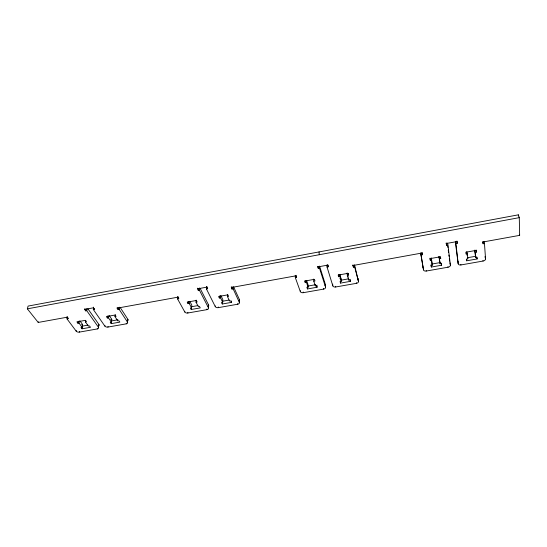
<?xml version="1.0" encoding="UTF-8"?>
<svg xmlns="http://www.w3.org/2000/svg" width="547" height="547" viewBox="0 0 547 547"><rect width="100%" height="100%" fill="white"/><g stroke="black" fill="none" stroke-linecap="round" stroke-linejoin="round"><path stroke-width="0.82" d="M206.561 286.84L206.424 288.919L215.265 306.587A2.4 1.525 2.7 0 0 218.28 307.653L237.719 304.235A2.407 1.545 1.6 0 0 239.34 302.334L239.415 299.578L233.637 286.963M237.719 304.235L237.74 303.544M239.34 302.334L233.145 288.871L233.213 286.963M221.002 295.79L222.82 299.558L222.697 302.313L221.549 302.518L222.273 304.009L231.456 302.382L231.511 301M233.145 288.871L231.969 289.083L232.051 286.833M231.969 289.083L231.278 286.833M231.456 302.382L230.752 300.884L229.596 301.089L227.449 296.563L227.538 294.491M222.273 304.009L222.397 301.253L229.063 300.071M222.697 302.313L220.503 297.8L220.605 295.729M218.28 307.653L218.315 306.963M220.503 297.8L219.347 298.012L219.45 295.941M215.265 306.587L215.306 305.896M177.754 296.83L177.556 298.901L184.777 311.961A2.386 1.497 4.5 0 0 187.812 313.014L206.937 309.65A2.393 1.518 3.4 0 0 208.448 307.79L208.619 305.035L200.229 288.584M206.424 288.919L207.593 288.707L207.634 288.009M206.937 309.65L206.978 308.959M207.593 288.707L206.855 286.45M208.448 307.79L199.429 290.19L199.6 287.934M199.429 290.19L198.267 290.402L197.522 288.153M198.267 290.402L198.411 288.495M189.809 301.383L191.792 305.082L191.566 307.831L190.438 308.029L191.224 309.493L200.257 307.899L199.484 306.429L198.356 306.628L196.004 302.176L196.168 300.112M191.224 309.493L191.45 306.744L198 305.582M191.566 307.831L189.173 303.4L189.351 301.329M189.173 303.4L188.038 303.599L188.216 301.534M187.812 313.014L187.874 312.33M184.777 311.961L184.838 311.277M177.556 298.901L178.691 298.696L178.76 298.006M178.691 298.696L177.925 296.488M93.64 307.756L93.305 309.479L104.839 326.067A2.366 1.409 8.4 0 0 107.937 327.072L126.227 323.858L126.33 323.168M126.227 323.858A2.366 1.429 7.6 0 0 127.472 322.074L127.889 319.339L120.176 307.489M127.472 322.074L119.198 309.431L118.097 309.629L118.405 307.735M119.198 309.431L119.478 307.708M119.513 307.537L119.567 307.195M118.097 309.629L117.133 308.166L117.249 307.476M109.4 315.783L111.793 319.318L111.328 322.053L110.248 322.245L111.198 323.646L119.841 322.121L118.904 320.713L117.817 320.904L114.973 316.651L115.321 314.593M111.198 323.646L111.67 320.911L117.933 319.797M107.937 327.072L108.06 326.388M111.328 322.053L108.443 317.814L108.805 315.763M104.839 326.067L104.962 325.383M108.443 317.814L107.356 318.012L107.718 315.954M67.397 316.966L66.98 318.853L76.163 331.126A2.366 1.381 9.5 0 0 79.281 332.118L97.27 328.952A2.366 1.402 8.8 0 0 98.426 327.202L98.932 324.474L88.06 309.014M97.27 328.952L97.4 328.268M93.305 309.479L94.399 309.274L94.535 308.59M94.399 309.274L93.387 307.811L93.516 307.12M79.999 320.939L82.611 324.515L82.057 327.243L80.997 327.434L82.009 328.809L90.501 327.304L89.503 325.923L88.443 326.115L85.421 321.93L85.694 320.563M98.426 327.202L86.741 310.669L87.123 308.775M82.009 328.809L82.563 326.08L87.951 325.123M86.741 310.669L85.647 310.867L86.064 308.802M79.281 332.118L79.424 331.434M85.647 310.867L84.614 309.411L84.758 308.72M76.163 331.126L76.306 330.45M82.057 327.243L79 323.079L77.934 323.263L78.358 321.212M79 323.079L79.424 321.027M66.98 318.853L68.054 318.662L68.204 317.971M68.054 318.662L66.994 317.239L67.144 316.549M66.994 317.239L38.215 322.443L38.386 321.759M38.215 322.443L27.35 308.836L28.095 306.081L518.351 214.834L519.281 217.644L519.65 235.36L482.994 241.993L483.124 243.777L484.464 243.531L483.883 241.425M27.35 308.836L519.281 217.644M84.614 309.411L93.387 307.811M197.467 288.85L206.814 287.148M317.766 266.403L317.8 266.922L327.776 265.11L328.282 266.772L327.038 267.004L326.887 265.083M447.48 243.1L447.931 245.029L446.605 245.275L446.379 243.497L457.046 241.555L456.916 241.029M317.8 266.922L318.333 268.584L319.571 268.358L325.54 287.127A2.468 1.614 -4 0 1 323.626 289.11L303.264 292.693A2.455 1.6 -2.6 0 1 300.33 291.578L295.339 277.65L295.25 275.394M484.464 243.531L485.558 258.895A2.673 1.689 -13.9 0 1 483.063 261.049L460.936 264.946A2.639 1.682 -12.7 0 1 458.167 263.729L455.911 243.579L457.244 243.34L457.046 241.555M117.133 308.166L177.857 297.185M231.251 287.524L295.975 275.818L296.556 277.432L295.339 277.65M352.883 264.987L352.945 265.514L422.079 253.008L421.976 252.482M352.945 265.514L353.389 267.182L354.641 266.957L358.456 281.322A2.503 1.634 -6.2 0 1 356.425 283.339L335.708 286.984A2.482 1.62 -4.8 0 1 332.808 285.842L327.038 267.004M447.931 245.029L450.407 265.097A2.619 1.675 -11.9 0 1 448.041 267.216L426.311 271.038A2.585 1.668 -10.6 0 1 423.501 269.842L421.06 254.97L422.359 254.738L422.079 253.008L422.359 254.738M85.421 321.93L86.494 321.739L85.482 320.33L76.901 321.868L77.934 323.263M114.973 316.651L116.067 316.453L115.109 315.024L106.385 316.583L107.356 318.012M196.004 302.176L197.146 301.978L196.359 300.474L187.231 302.108L188.038 303.599M227.449 296.563L228.612 296.358L227.894 294.833L218.609 296.495L219.347 298.012M313.636 279.066L313.766 281.151L314.983 280.932L314.45 279.332L304.72 281.076L305.274 282.662L306.484 282.45L308.111 287.175L306.908 287.387L307.448 288.946L317.069 287.243L316.939 285.165M347.078 273.069L347.29 275.162L348.528 274.936L348.077 273.315L338.176 275.086L338.648 276.707L339.885 276.481L341.287 281.295L340.056 281.514L340.528 283.1L350.319 281.37L350.101 279.285M429.921 258.232L430.345 260.324L431.638 260.098L431.207 257.999M430.94 264.946L431.371 267.039L441.634 265.22L441.408 263.545L440.116 263.777L439.419 258.704L440.718 258.478L440.485 256.769L430.092 258.628L430.345 260.324M466.789 251.627L467.323 253.726L466.003 253.958L465.832 252.229L476.416 250.335L476.567 252.071L475.24 252.311L475.685 257.473L476.998 257.24L477.134 258.943L466.68 260.789L466.331 259.394M81.551 324.699L82.611 324.515M110.72 319.51L111.793 319.318M339.803 278.731L341.02 278.519L341.287 281.295M307.305 286.177L315.291 284.755M341.082 280.18L348.398 278.881M431.583 264.105L440.246 262.567M467.589 257.712L475.603 256.29M313.766 281.151L315.345 285.89L316.549 285.678L317.069 287.243M347.29 275.162L348.644 279.989L349.875 279.77L350.319 281.37M431.638 260.098L432.397 265.145L431.118 265.37L431.371 267.039M467.323 253.726L467.822 258.868L466.509 259.093L466.68 260.789M306.607 280.461L307.961 284.399L308.111 287.175M519.363 234.485L519.65 235.36M319.776 266.813L325.335 284.351L325.54 287.127M339.858 274.505L341.02 278.519M347.236 273.185L348.131 276.406M482.844 241.466L482.994 241.993M482.734 242.369L483.124 243.777M484.936 256.618L485.271 257.842M485.415 258.369L485.558 258.895M482.919 260.522L483.063 261.049M354.572 265.083L358.456 281.322M476.013 249.972L476.567 252.071M476.587 256.851L477.134 258.943M474.693 250.211L475.24 252.311M475.685 257.473L474.57 250.246M467.466 257.466L467.822 258.868M456.82 241.583L457.244 243.34M455.405 241.48L455.911 243.579M460.813 264.42L460.936 264.946M455.384 242.109L458.167 263.729M446.256 242.971L446.379 243.497M446.12 243.169L446.605 245.275M449.894 262.827L450.407 265.097M447.925 266.69L448.041 267.216M440.41 257.076L440.718 258.478M441.183 263.128L441.634 265.22M438.961 256.611L439.419 258.704M440.116 263.777L438.926 256.755M431.822 262.355L432.397 265.145M426.209 270.512L426.311 271.038M420.684 253.049L421.06 254.97M420.67 253.124L423.501 269.842M431.193 258.143L431.699 261.514M447.774 246.184L447.931 247.476M448.253 250.047L448.567 252.57M448.875 255.059L449.025 256.29M449.326 258.724L449.627 261.117M354.429 265.035L354.641 266.957M356.35 282.642L356.425 283.339M353.157 265.083L353.389 267.182M348.384 273.548L348.528 274.936M348.432 277.903L348.644 279.989M466.83 253.131L467.049 255.333M340.398 281.712L340.528 283.1M339.687 274.396L339.885 276.481M338.456 274.615L338.648 276.707M335.646 286.293L335.708 286.984M332.658 284.112L332.808 285.842M328.186 265.555L328.282 266.772M327.735 264.584L327.776 265.11M483.828 242.69L483.904 243.661M323.578 288.419L323.626 289.11M319.058 251.928L319.257 254.724M319.414 266.088L319.571 268.358M318.204 266.662L318.333 268.584M315.257 284.508L315.345 285.89M307.339 286.867L307.448 288.946M306.375 280.365L306.484 282.45M305.164 280.584L305.274 282.662M303.229 292.002L303.264 292.693M300.289 290.71L300.33 291.578M296.495 276.044L296.556 277.432M295.954 275.298L295.975 275.818M518.351 214.834L518.378 215.969M423.699 267.996A2.578 1.668 -10.7 0 1 422.961 267.052M98.932 324.474A2.359 1.402 8.9 0 1 98.323 326.067M127.889 319.339A2.359 1.436 7.6 0 1 127.205 320.966M208.619 305.035A2.386 1.518 3.4 0 1 208.065 306.552M239.415 299.578A2.4 1.545 1.6 0 1 239.094 300.884M325.335 284.351A2.462 1.614 -4 0 1 324.98 285.582M358.141 278.539A2.496 1.634 -6.2 0 1 357.717 279.79M458.195 261.89A2.632 1.682 -12.7 0 1 457.504 260.933"/></g></svg>
